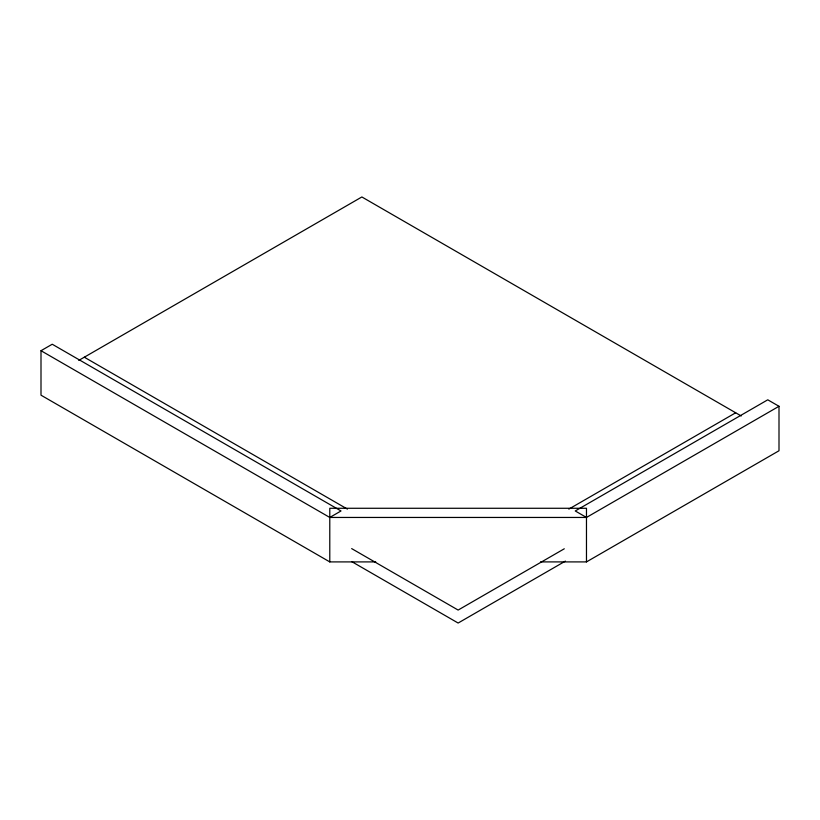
<?xml version="1.0" encoding="UTF-8"?>
<svg xmlns="http://www.w3.org/2000/svg" width="820" height="820" viewBox="0 0 820 820"><rect width="100%" height="100%" fill="white"/><g stroke="black" fill="none" stroke-linecap="round" stroke-linejoin="round"><path stroke-width="1.23" d="M41 350.714L52.234 344.236L341.017 510.962L329.784 517.451L41 350.714L41 395.178L329.784 561.905L375.755 561.905M78.771 360.4L361.866 196.964L741.218 415.976M568.834 509.107L735.683 412.778M329.784 517.451L586.474 517.451L779 406.289L779 450.754L586.474 561.905L540.503 561.905M564.293 548.785L458.134 610.07L351.667 548.601M565.4 561.105L458.134 623.036L351.667 561.577M779 406.289L767.766 399.811L575.25 510.962L586.474 517.451M84.317 357.202L347.424 509.107M586.474 561.905L586.474 508.277L329.784 508.277L329.784 561.905"/></g></svg>
